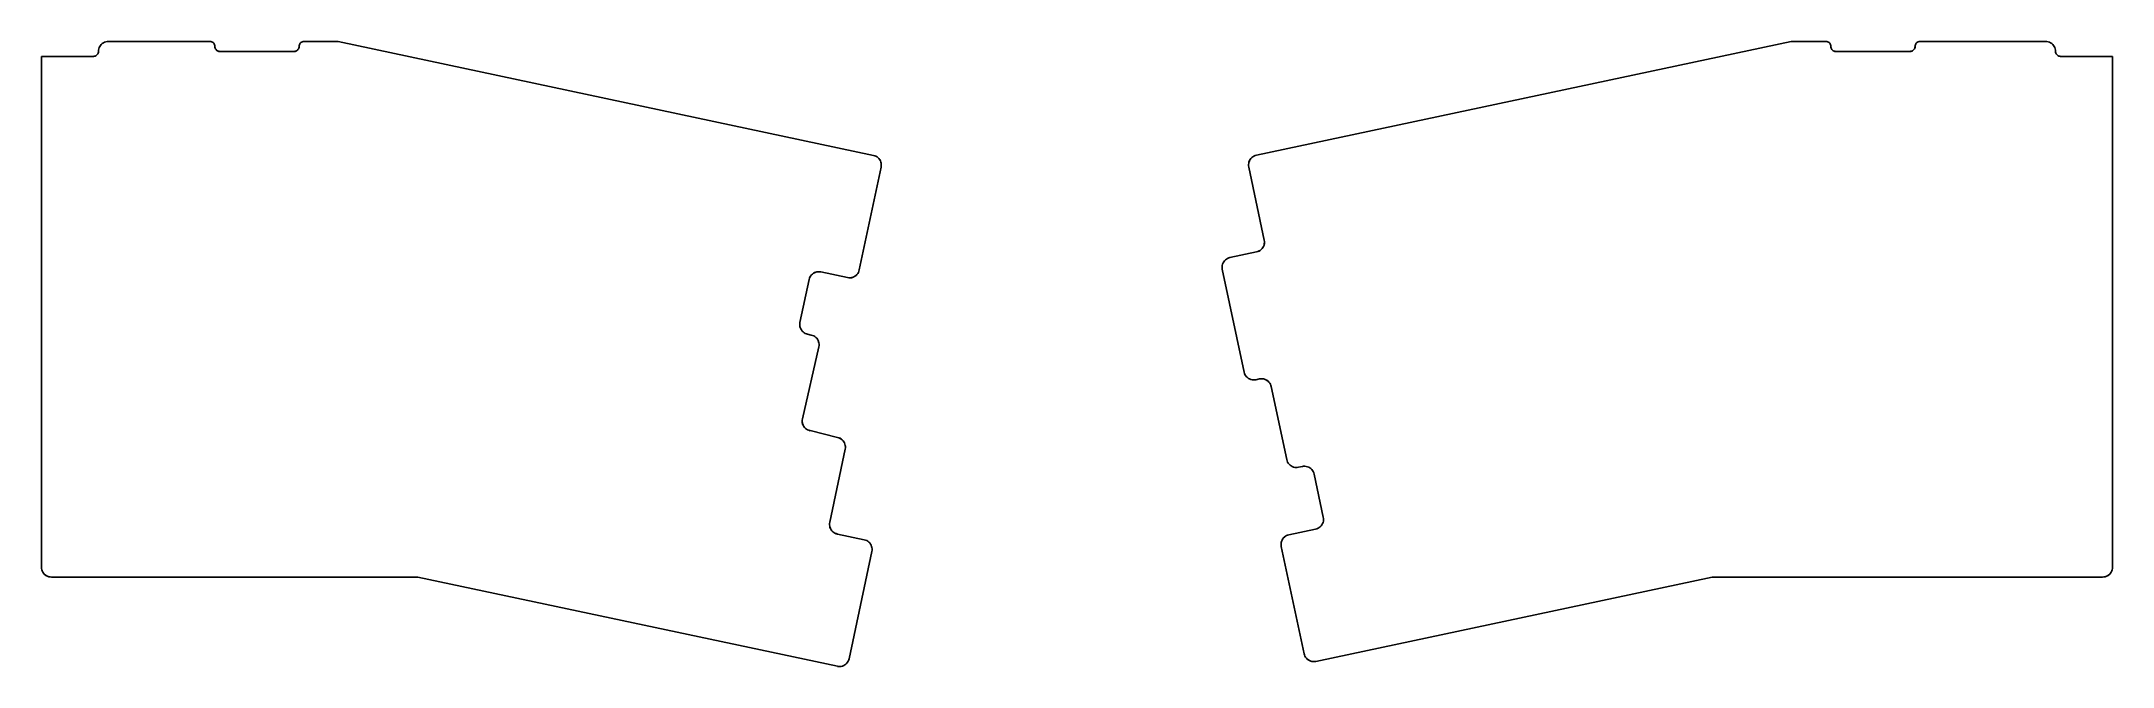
# Model space of a CAD drawing. Extents: x 11 to 430, y -338 to -211.
import ezdxf

# ---------------------------------------------------------------- set-up
doc = ezdxf.new("R2010")
doc.units = 0
doc.layers.add('BLACK', color=7, linetype='CONTINUOUS')

msp = doc.modelspace()

# ---------------------------------------------------------------- linework, layer by layer
at = {"layer": 'BLACK', "linetype": 'CONTINUOUS'}
for p, q in [((23.0129, -213.238), (23.0641, -212.981)), ((23.0681, -212.982), (23.0171, -213.239)), ((23.0641, -212.981), (23.1483, -212.733)), ((23.1522, -212.735), (23.0681, -212.982)), ((23.1483, -212.733), (23.2643, -212.498)), ((23.2679, -212.5), (23.1522, -212.735)), ((23.2643, -212.498), (23.4099, -212.28)), ((23.4133, -212.282), (23.2679, -212.5)), ((23.4099, -212.28), (23.5828, -212.083)), ((23.5858, -212.086), (23.4133, -212.282)), ((23.5828, -212.083), (23.7799, -211.91)), ((23.7824, -211.913), (23.5858, -212.086)), ((23.7799, -211.91), (23.9979, -211.764)), ((24, -211.768), (23.7824, -211.913)), ((23.9979, -211.764), (24.233, -211.648)), ((24.2346, -211.652), (24, -211.768)), ((24.233, -211.648), (24.4813, -211.564)), ((24.4823, -211.568), (24.2346, -211.652)), ((24.4813, -211.564), (24.7384, -211.513)), ((24.7389, -211.517), (24.4823, -211.568)), ((24.7384, -211.513), (25, -211.496)), ((25, -211.5), (24.7389, -211.517)), ((25, -211.5), (24.9999, -211.5)), ((24.9999, -211.5), (25, -211.5)), ((25, -211.496), (25, -211.5)), ((25, -211.5), (25, -211.5)), ((25, -211.5), (45.5, -211.5)), ((45.5, -211.5), (25, -211.5)), ((25, -211.5), (25, -211.5)), ((45.5, -211.5), (45.5, -211.496)), ((45.5, -211.496), (45.6743, -211.511)), ((45.6737, -211.515), (45.5, -211.5)), ((45.5, -211.5), (45.5, -211.5)), ((45.5, -211.5), (45.5, -211.5)), ((45.5, -211.5), (45.5, -211.5)), ((45.5, -211.5), (45.5, -211.5)), ((45.842, -211.56), (45.6737, -211.515)), ((45.6743, -211.511), (45.8433, -211.557)), ((46, -211.634), (45.842, -211.56)), ((45.8433, -211.557), (46.0019, -211.631)), ((46.1428, -211.734), (46, -211.634)), ((46.0019, -211.631), (46.1452, -211.731)), ((46.2661, -211.857), (46.1428, -211.734)), ((46.1452, -211.731), (46.2689, -211.855)), ((46.3661, -212), (46.2661, -211.857)), ((46.2689, -211.855), (46.3693, -211.998)), ((46.4397, -212.158), (46.3661, -212)), ((46.3693, -211.998), (46.4432, -212.157)), ((46.4849, -212.326), (46.4397, -212.158)), ((46.4432, -212.157), (46.4885, -212.326)), ((46.5, -212.5), (46.4849, -212.326)), ((46.4885, -212.326), (46.5038, -212.5)), ((46.5115, -212.674), (46.4962, -212.5)), ((46.4962, -212.5), (46.4999, -212.5)), ((46.4999, -212.5), (46.5151, -212.674)), ((46.5, -212.5), (46.4999, -212.5)), ((46.4999, -212.5), (46.5, -212.5)), ((46.5, -212.5), (46.5, -212.5)), ((46.5, -212.5), (46.5, -212.5)), ((46.5, -212.5), (46.5, -212.5)), ((46.5, -212.5), (46.5, -212.5)), ((46.5, -212.5), (46.5, -212.5)), ((46.5, -212.5), (46.5, -212.5)), ((46.5038, -212.5), (46.5, -212.5)), ((46.5568, -212.843), (46.5115, -212.674)), ((46.5151, -212.674), (46.5603, -212.842)), ((46.6307, -213.002), (46.5568, -212.843)), ((46.5603, -212.842), (46.6339, -213)), ((46.7311, -213.145), (46.6307, -213.002)), ((46.6339, -213), (46.7339, -213.143)), ((46.8548, -213.269), (46.7311, -213.145)), ((46.7339, -213.143), (46.8572, -213.266)), ((63.1428, -213.266), (63.2661, -213.143)), ((63.2689, -213.145), (63.1452, -213.269)), ((63.2661, -213.143), (63.3661, -213)), ((63.3693, -213.002), (63.2689, -213.145)), ((63.3661, -213), (63.4397, -212.842)), ((63.4432, -212.843), (63.3693, -213.002)), ((63.4397, -212.842), (63.4849, -212.674)), ((63.4885, -212.674), (63.4432, -212.843)), ((63.4849, -212.674), (63.5, -212.5)), ((63.5038, -212.5), (63.4885, -212.674)), ((63.4962, -212.5), (63.5115, -212.326)), ((63.4999, -212.5), (63.4962, -212.5)), ((63.5151, -212.326), (63.4999, -212.5)), ((63.5, -212.5), (63.4999, -212.5)), ((63.4999, -212.5), (63.5, -212.5)), ((63.5, -212.5), (63.5038, -212.5)), ((63.5, -212.5), (63.5, -212.5)), ((63.5, -212.5), (63.5, -212.5)), ((63.5, -212.5), (63.5, -212.5)), ((63.5, -212.5), (63.5, -212.5)), ((63.5, -212.5), (63.5, -212.5)), ((63.5, -212.5), (63.5, -212.5)), ((63.5115, -212.326), (63.5568, -212.157)), ((63.5603, -212.158), (63.5151, -212.326)), ((63.5568, -212.157), (63.6307, -211.998)), ((63.6339, -212), (63.5603, -212.158)), ((63.6307, -211.998), (63.7311, -211.855)), ((63.7339, -211.857), (63.6339, -212)), ((63.7311, -211.855), (63.8548, -211.731)), ((63.8572, -211.734), (63.7339, -211.857)), ((63.8548, -211.731), (63.9981, -211.631)), ((64, -211.634), (63.8572, -211.734)), ((63.9981, -211.631), (64.1567, -211.557)), ((64.158, -211.56), (64, -211.634)), ((64.1567, -211.557), (64.3257, -211.511)), ((64.3263, -211.515), (64.158, -211.56)), ((64.3257, -211.511), (64.5, -211.496)), ((64.5, -211.5), (64.3263, -211.515)), ((64.5, -211.5), (64.4999, -211.5)), ((64.4999, -211.5), (64.5, -211.5)), ((64.5, -211.496), (64.5, -211.5)), ((64.5, -211.5), (64.5, -211.5)), ((64.5, -211.5), (64.5, -211.5)), ((64.5, -211.5), (71.36, -211.5)), ((71.36, -211.5), (64.5, -211.5)), ((71.36, -211.5), (71.36, -211.5)), ((71.36, -211.5), (71.36, -211.5)), ((71.36, -211.5), (179.422, -234.468)), ((179.422, -234.468), (71.36, -211.5)), ((256.703, -234.441), (364.64, -211.5)), ((364.64, -211.5), (256.703, -234.441)), ((364.64, -211.5), (364.64, -211.5)), ((364.64, -211.5), (364.64, -211.5)), ((364.64, -211.5), (371.64, -211.5)), ((371.64, -211.5), (364.64, -211.5)), ((371.64, -211.5), (371.64, -211.496)), ((371.64, -211.496), (371.814, -211.511)), ((371.64, -211.5), (371.64, -211.5)), ((371.64, -211.5), (371.64, -211.5)), ((371.64, -211.5), (371.64, -211.5)), ((371.64, -211.5), (371.64, -211.5)), ((371.814, -211.515), (371.64, -211.5)), ((371.814, -211.511), (371.983, -211.557)), ((371.982, -211.56), (371.814, -211.515)), ((372.14, -211.634), (371.982, -211.56)), ((371.983, -211.557), (372.142, -211.631)), ((372.283, -211.734), (372.14, -211.634)), ((372.142, -211.631), (372.285, -211.731)), ((372.406, -211.857), (372.283, -211.734)), ((372.285, -211.731), (372.409, -211.855)), ((372.506, -212), (372.406, -211.857)), ((372.409, -211.855), (372.509, -211.998)), ((372.58, -212.158), (372.506, -212)), ((372.509, -211.998), (372.583, -212.157)), ((372.625, -212.326), (372.58, -212.158)), ((372.583, -212.157), (372.629, -212.326)), ((372.64, -212.5), (372.625, -212.326)), ((372.629, -212.326), (372.644, -212.5)), ((372.651, -212.674), (372.636, -212.5)), ((372.636, -212.5), (372.64, -212.5)), ((372.64, -212.5), (372.655, -212.674)), ((372.64, -212.5), (372.64, -212.5)), ((372.64, -212.5), (372.64, -212.5)), ((372.64, -212.5), (372.64, -212.5)), ((372.64, -212.5), (372.64, -212.5)), ((372.64, -212.5), (372.64, -212.5)), ((372.64, -212.5), (372.64, -212.5)), ((372.64, -212.5), (372.64, -212.5)), ((372.64, -212.5), (372.64, -212.5)), ((372.644, -212.5), (372.64, -212.5)), ((372.697, -212.843), (372.651, -212.674)), ((372.655, -212.674), (372.7, -212.842)), ((372.771, -213.002), (372.697, -212.843)), ((372.7, -212.842), (372.774, -213)), ((372.871, -213.145), (372.771, -213.002)), ((372.774, -213), (372.874, -213.143)), ((372.995, -213.269), (372.871, -213.145)), ((372.874, -213.143), (372.997, -213.266)), ((389.283, -213.266), (389.406, -213.143)), ((389.409, -213.145), (389.285, -213.269)), ((389.406, -213.143), (389.506, -213)), ((389.509, -213.002), (389.409, -213.145)), ((389.506, -213), (389.58, -212.842)), ((389.583, -212.843), (389.509, -213.002)), ((389.58, -212.842), (389.625, -212.674)), ((389.629, -212.674), (389.583, -212.843)), ((389.625, -212.674), (389.64, -212.5)), ((389.644, -212.5), (389.629, -212.674)), ((389.636, -212.5), (389.651, -212.326)), ((389.64, -212.5), (389.636, -212.5)), ((389.655, -212.326), (389.64, -212.5)), ((389.64, -212.5), (389.644, -212.5)), ((389.64, -212.5), (389.64, -212.5)), ((389.64, -212.5), (389.64, -212.5)), ((389.64, -212.5), (389.64, -212.5)), ((389.64, -212.5), (389.64, -212.5)), ((389.64, -212.5), (389.64, -212.5)), ((389.64, -212.5), (389.64, -212.5)), ((389.64, -212.5), (389.64, -212.5)), ((389.64, -212.5), (389.64, -212.5)), ((389.651, -212.326), (389.697, -212.157)), ((389.7, -212.158), (389.655, -212.326)), ((389.697, -212.157), (389.771, -211.998)), ((389.774, -212), (389.7, -212.158)), ((389.771, -211.998), (389.871, -211.855)), ((389.874, -211.857), (389.774, -212)), ((389.871, -211.855), (389.995, -211.731)), ((389.997, -211.734), (389.874, -211.857)), ((389.995, -211.731), (390.138, -211.631)), ((390.14, -211.634), (389.997, -211.734)), ((390.138, -211.631), (390.297, -211.557)), ((390.298, -211.56), (390.14, -211.634)), ((390.297, -211.557), (390.466, -211.511)), ((390.466, -211.515), (390.298, -211.56)), ((390.466, -211.511), (390.64, -211.496)), ((390.64, -211.5), (390.466, -211.515)), ((390.64, -211.496), (390.64, -211.5)), ((416, -211.5), (390.64, -211.5)), ((390.64, -211.5), (390.64, -211.5)), ((390.64, -211.5), (390.64, -211.5)), ((390.64, -211.5), (390.64, -211.5)), ((390.64, -211.5), (390.64, -211.5)), ((390.64, -211.5), (416, -211.5)), ((416, -211.5), (416, -211.496)), ((416, -211.496), (416.262, -211.513)), ((416.261, -211.517), (416, -211.5)), ((416, -211.5), (416, -211.5)), ((416, -211.5), (416, -211.5)), ((416, -211.5), (416, -211.5)), ((416, -211.5), (416, -211.5)), ((416.518, -211.568), (416.261, -211.517)), ((416.262, -211.513), (416.519, -211.564)), ((416.765, -211.652), (416.518, -211.568)), ((416.519, -211.564), (416.767, -211.648)), ((417, -211.768), (416.765, -211.652)), ((416.767, -211.648), (417.002, -211.764)), ((417.218, -211.913), (417, -211.768)), ((417.002, -211.764), (417.22, -211.91)), ((417.414, -212.086), (417.218, -211.913)), ((417.22, -211.91), (417.417, -212.083)), ((417.587, -212.282), (417.414, -212.086)), ((417.417, -212.083), (417.59, -212.28)), ((417.732, -212.5), (417.587, -212.282)), ((417.59, -212.28), (417.736, -212.498)), ((417.848, -212.735), (417.732, -212.5)), ((417.736, -212.498), (417.852, -212.733)), ((417.932, -212.982), (417.848, -212.735)), ((417.852, -212.733), (417.936, -212.981)), ((417.983, -213.239), (417.932, -212.982)), ((417.936, -212.981), (417.987, -213.238)), ((11.5, -317.5), (11.5, -214.5)), ((11.5, -214.5), (11.5, -214.5)), ((11.5, -214.5), (11.5, -214.5)), ((11.5, -214.5), (22, -214.5)), ((22, -214.5), (11.5, -214.5)), ((11.5, -214.5), (11.5, -317.5)), ((22, -214.5), (22.1737, -214.485)), ((22.1743, -214.489), (22, -214.504)), ((22, -214.5), (22, -214.5)), ((22, -214.5), (22, -214.5)), ((22, -214.5), (22, -214.5)), ((22, -214.5), (22, -214.5)), ((22, -214.504), (22, -214.5)), ((22.1737, -214.485), (22.342, -214.44)), ((22.3433, -214.443), (22.1743, -214.489)), ((22.342, -214.44), (22.5, -214.366)), ((22.5019, -214.369), (22.3433, -214.443)), ((22.5, -214.366), (22.6428, -214.266)), ((22.6452, -214.269), (22.5019, -214.369)), ((22.6428, -214.266), (22.7661, -214.143)), ((22.7689, -214.145), (22.6452, -214.269)), ((22.7661, -214.143), (22.8661, -214)), ((22.8693, -214.002), (22.7689, -214.145)), ((22.8661, -214), (22.9397, -213.842)), ((22.9432, -213.843), (22.8693, -214.002)), ((22.9397, -213.842), (22.9849, -213.674)), ((22.9885, -213.674), (22.9432, -213.843)), ((22.9849, -213.674), (23, -213.5)), ((23.0038, -213.5), (22.9885, -213.674)), ((22.9958, -213.5), (23.0129, -213.238)), ((22.9999, -213.5), (22.9958, -213.5)), ((23.0171, -213.239), (22.9999, -213.5)), ((23, -213.5), (22.9999, -213.5)), ((22.9999, -213.5), (23, -213.5)), ((23, -213.5), (23.0038, -213.5)), ((23, -213.5), (23, -213.5)), ((23, -213.5), (23, -213.5)), ((23, -213.5), (23, -213.5)), ((23, -213.5), (23, -213.5)), ((23, -213.5), (23, -213.5)), ((23, -213.5), (23, -213.5)), ((46.9981, -213.369), (46.8548, -213.269)), ((46.8572, -213.266), (47, -213.366)), ((47.1567, -213.443), (46.9981, -213.369)), ((47, -213.366), (47.158, -213.44)), ((47.3257, -213.489), (47.1567, -213.443)), ((47.158, -213.44), (47.3263, -213.485)), ((47.5, -213.504), (47.3257, -213.489)), ((47.3263, -213.485), (47.5, -213.5)), ((47.5, -213.5), (47.4999, -213.5)), ((47.4999, -213.5), (47.5, -213.5)), ((47.5, -213.5), (47.5, -213.504)), ((47.5, -213.5), (47.5, -213.5)), ((47.5, -213.5), (62.5, -213.5)), ((62.5, -213.5), (47.5, -213.5)), ((47.5, -213.5), (47.5, -213.5)), ((62.5, -213.5), (62.6737, -213.485)), ((62.6743, -213.489), (62.5, -213.504)), ((62.5, -213.504), (62.5, -213.5)), ((62.5, -213.5), (62.5, -213.5)), ((62.5, -213.5), (62.5, -213.5)), ((62.5, -213.5), (62.5, -213.5)), ((62.5, -213.5), (62.5, -213.5)), ((62.6737, -213.485), (62.842, -213.44)), ((62.8433, -213.443), (62.6743, -213.489)), ((62.842, -213.44), (63, -213.366)), ((63.0019, -213.369), (62.8433, -213.443)), ((63, -213.366), (63.1428, -213.266)), ((63.1452, -213.269), (63.0019, -213.369)), ((373.138, -213.369), (372.995, -213.269)), ((372.997, -213.266), (373.14, -213.366)), ((373.297, -213.443), (373.138, -213.369)), ((373.14, -213.366), (373.298, -213.44)), ((373.466, -213.489), (373.297, -213.443)), ((373.298, -213.44), (373.466, -213.485)), ((373.466, -213.485), (373.64, -213.5)), ((373.64, -213.504), (373.466, -213.489)), ((373.64, -213.5), (373.64, -213.504)), ((373.64, -213.5), (373.64, -213.5)), ((373.64, -213.5), (373.64, -213.5)), ((373.64, -213.5), (373.64, -213.5)), ((373.64, -213.5), (388.64, -213.5)), ((388.64, -213.5), (373.64, -213.5)), ((373.64, -213.5), (373.64, -213.5)), ((388.64, -213.5), (388.814, -213.485)), ((388.814, -213.489), (388.64, -213.504)), ((388.64, -213.5), (388.64, -213.5)), ((388.64, -213.5), (388.64, -213.5)), ((388.64, -213.5), (388.64, -213.5)), ((388.64, -213.5), (388.64, -213.5)), ((388.64, -213.504), (388.64, -213.5)), ((388.814, -213.485), (388.982, -213.44)), ((388.983, -213.443), (388.814, -213.489)), ((388.982, -213.44), (389.14, -213.366)), ((389.142, -213.369), (388.983, -213.443)), ((389.14, -213.366), (389.283, -213.266)), ((389.285, -213.269), (389.142, -213.369)), ((418, -213.5), (417.983, -213.239)), ((417.987, -213.238), (418.004, -213.5)), ((418.011, -213.674), (417.996, -213.5)), ((417.996, -213.5), (418, -213.5)), ((418, -213.5), (418.015, -213.674)), ((418, -213.5), (418, -213.5)), ((418, -213.5), (418, -213.5)), ((418, -213.5), (418, -213.5)), ((418, -213.5), (418, -213.5)), ((418, -213.5), (418, -213.5)), ((418, -213.5), (418, -213.5)), ((418, -213.5), (418, -213.5)), ((418, -213.5), (418, -213.5)), ((418.004, -213.5), (418, -213.5)), ((418.057, -213.843), (418.011, -213.674)), ((418.015, -213.674), (418.06, -213.842)), ((418.131, -214.002), (418.057, -213.843)), ((418.06, -213.842), (418.134, -214)), ((418.231, -214.145), (418.131, -214.002)), ((418.134, -214), (418.234, -214.143)), ((418.355, -214.269), (418.231, -214.145)), ((418.234, -214.143), (418.357, -214.266)), ((418.498, -214.369), (418.355, -214.269)), ((418.357, -214.266), (418.5, -214.366)), ((418.657, -214.443), (418.498, -214.369)), ((418.5, -214.366), (418.658, -214.44)), ((418.826, -214.489), (418.657, -214.443)), ((418.658, -214.44), (418.826, -214.485)), ((418.826, -214.485), (419, -214.5)), ((419, -214.504), (418.826, -214.489)), ((429.5, -214.5), (419, -214.5)), ((419, -214.5), (419, -214.5)), ((419, -214.5), (419, -214.5)), ((419, -214.5), (419, -214.5)), ((419, -214.5), (419, -214.5)), ((419, -214.5), (429.5, -214.5)), ((419, -214.5), (419, -214.504)), ((429.5, -214.5), (429.5, -214.5)), ((429.5, -214.5), (429.5, -317.5)), ((429.5, -317.5), (429.5, -214.5)), ((429.5, -214.5), (429.5, -214.5)), ((176.554, -257.576), (180.962, -236.84)), ((180.962, -236.84), (176.555, -257.576)), ((179.422, -234.468), (179.423, -234.463)), ((179.674, -234.539), (179.422, -234.468)), ((179.422, -234.468), (179.422, -234.468)), ((179.422, -234.468), (179.422, -234.468)), ((179.422, -234.468), (179.422, -234.468)), ((179.422, -234.468), (179.422, -234.468)), ((179.423, -234.463), (179.675, -234.535)), ((179.914, -234.642), (179.674, -234.539)), ((179.675, -234.535), (179.916, -234.638)), ((180.139, -234.776), (179.914, -234.642)), ((179.916, -234.638), (180.141, -234.772)), ((180.344, -234.938), (180.139, -234.776)), ((180.141, -234.772), (180.347, -234.934)), ((180.527, -235.125), (180.344, -234.938)), ((180.347, -234.934), (180.53, -235.122)), ((180.683, -235.335), (180.527, -235.125)), ((180.53, -235.122), (180.687, -235.332)), ((180.811, -235.563), (180.683, -235.335)), ((180.687, -235.332), (180.815, -235.561)), ((180.908, -235.806), (180.811, -235.563)), ((180.815, -235.561), (180.912, -235.805)), ((180.972, -236.059), (180.908, -235.806)), ((180.912, -235.805), (180.977, -236.059)), ((180.962, -236.84), (181, -236.581)), ((180.962, -236.84), (180.962, -236.84)), ((180.962, -236.84), (180.962, -236.84)), ((180.962, -236.84), (180.962, -236.84)), ((180.962, -236.84), (180.962, -236.84)), ((180.966, -236.841), (180.962, -236.84)), ((180.962, -236.84), (180.962, -236.84)), ((181.004, -236.581), (180.966, -236.841)), ((181.003, -236.319), (180.972, -236.059)), ((180.977, -236.059), (181.007, -236.319)), ((181, -236.581), (181.003, -236.319)), ((181.007, -236.319), (181.004, -236.581)), ((255.117, -236.293), (255.148, -236.032)), ((255.121, -236.555), (255.117, -236.293)), ((255.152, -236.033), (255.121, -236.293)), ((255.121, -236.293), (255.125, -236.555)), ((255.158, -236.814), (255.121, -236.555)), ((255.125, -236.555), (255.162, -236.813)), ((255.148, -236.032), (255.213, -235.778)), ((255.217, -235.78), (255.152, -236.033)), ((255.162, -236.813), (255.158, -236.814)), ((258.296, -251.554), (255.162, -236.813)), ((255.162, -236.813), (255.162, -236.813)), ((255.162, -236.813), (255.162, -236.813)), ((255.162, -236.813), (255.162, -236.813)), ((255.162, -236.813), (255.163, -236.813)), ((255.163, -236.813), (258.296, -251.554)), ((255.213, -235.778), (255.31, -235.535)), ((255.314, -235.537), (255.217, -235.78)), ((255.31, -235.535), (255.438, -235.306)), ((255.441, -235.308), (255.314, -235.537)), ((255.438, -235.306), (255.595, -235.096)), ((255.598, -235.099), (255.441, -235.308)), ((255.595, -235.096), (255.778, -234.908)), ((255.78, -234.911), (255.598, -235.099)), ((255.778, -234.908), (255.984, -234.746)), ((255.986, -234.749), (255.78, -234.911)), ((255.984, -234.746), (256.209, -234.612)), ((256.211, -234.616), (255.986, -234.749)), ((256.209, -234.612), (256.45, -234.508)), ((256.451, -234.512), (256.211, -234.616)), ((256.45, -234.508), (256.702, -234.437)), ((256.703, -234.441), (256.451, -234.512)), ((256.702, -234.437), (256.703, -234.441)), ((256.703, -234.441), (256.703, -234.441)), ((256.703, -234.441), (256.703, -234.441)), ((256.703, -234.441), (256.703, -234.441)), ((256.703, -234.441), (256.703, -234.441)), ((256.755, -253.926), (251.366, -255.072)), ((251.366, -255.072), (256.755, -253.926)), ((256.755, -253.926), (257.007, -253.855)), ((256.755, -253.926), (256.755, -253.926)), ((256.755, -253.926), (256.755, -253.926)), ((256.755, -253.926), (256.755, -253.926)), ((256.755, -253.926), (256.755, -253.926)), ((256.755, -253.926), (256.755, -253.926)), ((256.756, -253.93), (256.755, -253.926)), ((257.008, -253.859), (256.756, -253.93)), ((257.007, -253.855), (257.247, -253.752)), ((257.249, -253.756), (257.008, -253.859)), ((257.247, -253.752), (257.472, -253.618)), ((257.475, -253.622), (257.249, -253.756)), ((257.472, -253.618), (257.678, -253.456)), ((257.681, -253.459), (257.475, -253.622)), ((257.678, -253.456), (257.86, -253.269)), ((257.863, -253.272), (257.681, -253.459)), ((257.86, -253.269), (258.017, -253.059)), ((258.02, -253.062), (257.863, -253.272)), ((258.017, -253.059), (258.145, -252.831)), ((258.148, -252.833), (258.02, -253.062)), ((258.145, -252.831), (258.242, -252.588)), ((258.246, -252.589), (258.148, -252.833)), ((258.242, -252.588), (258.306, -252.334)), ((258.31, -252.335), (258.246, -252.589)), ((258.296, -251.554), (258.3, -251.553)), ((258.333, -251.813), (258.296, -251.554)), ((258.296, -251.554), (258.296, -251.554)), ((258.296, -251.554), (258.296, -251.554)), ((258.296, -251.554), (258.296, -251.554)), ((258.296, -251.554), (258.296, -251.554)), ((258.3, -251.553), (258.337, -251.813)), ((258.306, -252.334), (258.337, -252.075)), ((258.341, -252.075), (258.31, -252.335)), ((258.337, -252.075), (258.333, -251.813)), ((258.337, -251.813), (258.341, -252.075)), ((166.497, -259.261), (166.601, -259.02)), ((166.605, -259.022), (166.501, -259.262)), ((166.601, -259.02), (166.735, -258.794)), ((166.738, -258.797), (166.605, -259.022)), ((166.735, -258.794), (166.897, -258.589)), ((166.9, -258.591), (166.738, -258.797)), ((166.897, -258.589), (167.085, -258.406)), ((167.088, -258.409), (166.9, -258.591)), ((167.085, -258.406), (167.295, -258.249)), ((167.297, -258.252), (167.088, -258.409)), ((167.295, -258.249), (167.524, -258.121)), ((167.526, -258.125), (167.297, -258.252)), ((167.524, -258.121), (167.767, -258.024)), ((167.769, -258.028), (167.526, -258.125)), ((167.767, -258.024), (168.021, -257.959)), ((168.022, -257.963), (167.769, -258.028)), ((168.021, -257.959), (168.282, -257.928)), ((168.282, -257.932), (168.022, -257.963)), ((168.282, -257.928), (168.544, -257.932)), ((168.544, -257.936), (168.282, -257.932)), ((168.544, -257.932), (168.803, -257.969)), ((168.803, -257.973), (168.544, -257.936)), ((168.803, -257.969), (168.803, -257.973)), ((168.803, -257.973), (174.182, -259.117)), ((174.182, -259.117), (168.803, -257.973)), ((168.803, -257.973), (168.803, -257.973)), ((168.803, -257.973), (168.803, -257.973)), ((168.803, -257.973), (168.803, -257.973)), ((174.181, -259.121), (174.182, -259.117)), ((174.441, -259.159), (174.181, -259.121)), ((174.182, -259.117), (174.182, -259.117)), ((174.182, -259.117), (174.182, -259.117)), ((174.182, -259.117), (174.182, -259.117)), ((174.182, -259.117), (174.182, -259.117)), ((174.182, -259.117), (174.441, -259.154)), ((174.441, -259.154), (174.703, -259.158)), ((174.703, -259.162), (174.441, -259.159)), ((174.703, -259.158), (174.963, -259.127)), ((174.963, -259.131), (174.703, -259.162)), ((174.963, -259.127), (175.216, -259.063)), ((175.218, -259.067), (174.963, -259.131)), ((175.216, -259.063), (175.459, -258.966)), ((175.461, -258.97), (175.218, -259.067)), ((175.459, -258.966), (175.687, -258.838)), ((175.69, -258.841), (175.461, -258.97)), ((175.687, -258.838), (175.897, -258.681)), ((175.9, -258.685), (175.69, -258.841)), ((175.897, -258.681), (176.085, -258.499)), ((176.088, -258.502), (175.9, -258.685)), ((176.085, -258.499), (176.246, -258.293)), ((176.25, -258.296), (176.088, -258.502)), ((176.246, -258.293), (176.38, -258.069)), ((176.384, -258.07), (176.25, -258.296)), ((176.38, -258.069), (176.484, -257.828)), ((176.487, -257.83), (176.384, -258.07)), ((176.484, -257.828), (176.555, -257.576)), ((176.559, -257.577), (176.487, -257.83)), ((176.555, -257.576), (176.554, -257.576)), ((176.554, -257.576), (176.554, -257.576)), ((176.554, -257.576), (176.554, -257.576)), ((176.555, -257.576), (176.555, -257.576)), ((176.555, -257.576), (176.559, -257.577)), ((249.78, -256.923), (249.811, -256.663)), ((249.783, -257.185), (249.78, -256.923)), ((249.821, -257.445), (249.783, -257.185)), ((249.815, -256.664), (249.784, -256.923)), ((249.784, -256.923), (249.788, -257.185)), ((249.788, -257.185), (249.825, -257.444)), ((249.811, -256.663), (249.875, -256.409)), ((249.879, -256.41), (249.815, -256.664)), ((249.825, -257.444), (249.821, -257.445)), ((249.825, -257.444), (249.825, -257.444)), ((249.825, -257.444), (254.231, -278.171)), ((254.231, -278.171), (249.825, -257.444)), ((249.825, -257.444), (249.825, -257.444)), ((249.825, -257.444), (249.825, -257.444)), ((249.825, -257.444), (249.825, -257.444)), ((249.875, -256.409), (249.972, -256.165)), ((249.976, -256.167), (249.879, -256.41)), ((249.972, -256.165), (250.101, -255.937)), ((250.104, -255.939), (249.976, -256.167)), ((250.101, -255.937), (250.257, -255.727)), ((250.261, -255.729), (250.104, -255.939)), ((250.257, -255.727), (250.44, -255.539)), ((250.443, -255.542), (250.261, -255.729)), ((250.44, -255.539), (250.646, -255.376)), ((250.649, -255.38), (250.443, -255.542)), ((250.646, -255.376), (250.872, -255.242)), ((250.873, -255.246), (250.649, -255.38)), ((250.872, -255.242), (251.112, -255.139)), ((251.114, -255.143), (250.873, -255.246)), ((251.112, -255.139), (251.365, -255.068)), ((251.366, -255.072), (251.114, -255.143)), ((251.365, -255.068), (251.366, -255.072)), ((251.366, -255.072), (251.366, -255.072)), ((251.366, -255.072), (251.366, -255.072)), ((251.366, -255.072), (251.366, -255.072)), ((166.43, -259.514), (164.59, -268.17)), ((164.59, -268.17), (166.43, -259.514)), ((166.426, -259.513), (166.497, -259.261)), ((166.43, -259.514), (166.426, -259.513)), ((166.501, -259.262), (166.43, -259.514)), ((166.43, -259.514), (166.43, -259.514)), ((166.43, -259.514), (166.43, -259.514)), ((166.43, -259.514), (166.43, -259.514)), ((166.43, -259.514), (166.43, -259.514)), ((164.545, -268.691), (164.549, -268.429)), ((164.576, -268.952), (164.545, -268.691)), ((164.549, -268.429), (164.586, -268.17)), ((164.553, -268.429), (164.549, -268.691)), ((164.549, -268.691), (164.58, -268.951)), ((164.59, -268.17), (164.553, -268.429)), ((164.641, -269.206), (164.576, -268.952)), ((164.58, -268.951), (164.645, -269.204)), ((164.586, -268.17), (164.59, -268.17)), ((164.59, -268.17), (164.59, -268.17)), ((164.59, -268.17), (164.59, -268.17)), ((164.59, -268.17), (164.59, -268.17)), ((164.738, -269.449), (164.641, -269.206)), ((164.645, -269.204), (164.742, -269.447)), ((164.866, -269.678), (164.738, -269.449)), ((164.742, -269.447), (164.869, -269.676)), ((165.023, -269.888), (164.866, -269.678)), ((164.869, -269.676), (165.026, -269.885)), ((165.206, -270.076), (165.023, -269.888)), ((165.026, -269.885), (165.208, -270.073)), ((165.412, -270.238), (165.206, -270.076)), ((165.208, -270.073), (165.414, -270.235)), ((165.637, -270.372), (165.412, -270.238)), ((165.414, -270.235), (165.639, -270.368)), ((165.878, -270.476), (165.637, -270.372)), ((165.639, -270.368), (165.879, -270.472)), ((166.13, -270.547), (165.878, -270.476)), ((165.879, -270.472), (166.131, -270.543)), ((166.131, -270.543), (166.13, -270.547)), ((166.131, -270.543), (166.131, -270.543)), ((166.131, -270.543), (166.131, -270.543)), ((166.131, -270.543), (166.131, -270.543)), ((166.131, -270.543), (166.131, -270.543)), ((166.131, -270.543), (166.865, -270.698)), ((166.864, -270.699), (166.131, -270.543)), ((166.865, -270.699), (166.864, -270.699)), ((166.864, -270.699), (166.864, -270.699)), ((166.865, -270.698), (166.865, -270.694)), ((166.865, -270.694), (167.118, -270.766)), ((167.116, -270.769), (166.865, -270.698)), ((166.865, -270.698), (166.865, -270.698)), ((166.865, -270.698), (166.865, -270.698)), ((166.865, -270.698), (166.865, -270.699)), ((166.865, -270.699), (166.865, -270.699)), ((167.357, -270.873), (167.116, -270.769)), ((167.118, -270.766), (167.359, -270.869)), ((167.582, -271.006), (167.357, -270.873)), ((167.359, -270.869), (167.584, -271.003)), ((167.787, -271.168), (167.582, -271.006)), ((167.584, -271.003), (167.79, -271.165)), ((167.97, -271.356), (167.787, -271.168)), ((167.79, -271.165), (167.973, -271.353)), ((168.126, -271.565), (167.97, -271.356)), ((167.973, -271.353), (168.13, -271.563)), ((168.254, -271.794), (168.126, -271.565)), ((168.13, -271.563), (168.258, -271.792)), ((165.079, -287.611), (168.405, -273.071)), ((168.405, -273.071), (165.079, -287.611)), ((168.351, -272.037), (168.254, -271.794)), ((168.258, -271.792), (168.355, -272.035)), ((168.415, -272.29), (168.351, -272.037)), ((168.355, -272.035), (168.419, -272.29)), ((168.405, -273.071), (168.443, -272.812)), ((168.405, -273.071), (168.405, -273.071)), ((168.405, -273.071), (168.405, -273.071)), ((168.405, -273.071), (168.405, -273.071)), ((168.405, -273.071), (168.405, -273.071)), ((168.405, -273.071), (168.405, -273.071)), ((168.405, -273.071), (168.405, -273.071)), ((168.405, -273.071), (168.405, -273.071)), ((168.405, -273.071), (168.405, -273.071)), ((168.409, -273.072), (168.405, -273.071)), ((168.447, -272.812), (168.409, -273.072)), ((168.446, -272.55), (168.415, -272.29)), ((168.419, -272.29), (168.45, -272.55)), ((168.443, -272.812), (168.446, -272.55)), ((168.45, -272.55), (168.447, -272.812)), ((254.227, -278.172), (254.231, -278.171)), ((254.298, -278.424), (254.227, -278.172)), ((254.231, -278.171), (254.302, -278.423)), ((254.231, -278.171), (254.231, -278.171)), ((254.231, -278.171), (254.231, -278.171)), ((254.231, -278.171), (254.231, -278.171)), ((254.231, -278.171), (254.231, -278.171)), ((254.401, -278.665), (254.298, -278.424)), ((254.302, -278.423), (254.405, -278.663)), ((254.535, -278.89), (254.401, -278.665)), ((254.405, -278.663), (254.539, -278.888)), ((254.698, -279.096), (254.535, -278.89)), ((254.539, -278.888), (254.701, -279.093)), ((254.885, -279.279), (254.698, -279.096)), ((254.701, -279.093), (254.888, -279.276)), ((255.096, -279.436), (254.885, -279.279)), ((254.888, -279.276), (255.098, -279.433)), ((255.324, -279.564), (255.096, -279.436)), ((255.098, -279.433), (255.326, -279.56)), ((255.568, -279.661), (255.324, -279.564)), ((255.326, -279.56), (255.569, -279.657)), ((255.822, -279.726), (255.568, -279.661)), ((255.569, -279.657), (255.823, -279.722)), ((256.082, -279.757), (255.822, -279.726)), ((255.823, -279.722), (256.082, -279.752)), ((256.082, -279.752), (256.344, -279.749)), ((256.344, -279.753), (256.082, -279.757)), ((256.344, -279.749), (256.603, -279.711)), ((256.604, -279.716), (256.344, -279.753)), ((256.603, -279.711), (257.337, -279.555)), ((257.337, -279.556), (256.603, -279.711)), ((256.603, -279.711), (256.604, -279.716)), ((256.603, -279.711), (256.603, -279.711)), ((256.603, -279.711), (256.603, -279.711)), ((256.603, -279.711), (256.603, -279.711)), ((256.603, -279.711), (256.603, -279.711)), ((257.336, -279.551), (257.595, -279.514)), ((257.337, -279.555), (257.336, -279.551)), ((257.595, -279.518), (257.337, -279.555)), ((257.337, -279.555), (257.337, -279.555)), ((257.337, -279.555), (257.337, -279.555)), ((257.337, -279.555), (257.337, -279.556)), ((257.337, -279.555), (257.337, -279.555)), ((257.337, -279.555), (257.337, -279.555)), ((257.595, -279.514), (257.857, -279.51)), ((257.857, -279.514), (257.595, -279.518)), ((257.857, -279.51), (258.118, -279.541)), ((258.117, -279.545), (257.857, -279.514)), ((258.37, -279.61), (258.117, -279.545)), ((258.118, -279.541), (258.372, -279.606)), ((258.613, -279.707), (258.37, -279.61)), ((258.372, -279.606), (258.615, -279.703)), ((258.842, -279.834), (258.613, -279.707)), ((258.615, -279.703), (258.844, -279.831)), ((259.051, -279.991), (258.842, -279.834)), ((258.844, -279.831), (259.054, -279.988)), ((259.239, -280.173), (259.051, -279.991)), ((259.054, -279.988), (259.242, -280.171)), ((259.401, -280.379), (259.239, -280.173)), ((259.242, -280.171), (259.404, -280.377)), ((259.534, -280.604), (259.401, -280.379)), ((259.404, -280.377), (259.538, -280.602)), ((259.638, -280.844), (259.534, -280.604)), ((259.538, -280.602), (259.642, -280.843)), ((259.709, -281.096), (259.638, -280.844)), ((259.642, -280.843), (259.713, -281.095)), ((259.713, -281.095), (259.709, -281.096)), ((259.709, -281.096), (262.84, -295.827)), ((262.84, -295.827), (259.709, -281.096)), ((259.709, -281.096), (259.709, -281.096)), ((259.709, -281.096), (259.709, -281.096)), ((259.709, -281.096), (259.709, -281.096)), ((165.034, -288.132), (165.038, -287.869)), ((165.065, -288.392), (165.034, -288.132)), ((165.038, -287.869), (165.075, -287.61)), ((165.042, -287.87), (165.038, -288.131)), ((165.038, -288.131), (165.069, -288.391)), ((165.079, -287.611), (165.042, -287.87)), ((165.13, -288.646), (165.065, -288.392)), ((165.069, -288.391), (165.134, -288.645)), ((165.075, -287.61), (165.079, -287.611)), ((165.079, -287.611), (165.079, -287.611)), ((165.079, -287.611), (165.079, -287.611)), ((165.079, -287.611), (165.079, -287.611)), ((165.079, -287.611), (165.079, -287.611)), ((165.079, -287.611), (165.079, -287.611)), ((165.079, -287.611), (165.079, -287.611)), ((165.227, -288.89), (165.13, -288.646)), ((165.134, -288.645), (165.231, -288.888)), ((165.355, -289.118), (165.227, -288.89)), ((165.231, -288.888), (165.358, -289.116)), ((165.512, -289.328), (165.355, -289.118)), ((165.358, -289.116), (165.515, -289.326)), ((165.695, -289.516), (165.512, -289.328)), ((165.515, -289.326), (165.697, -289.513)), ((165.901, -289.678), (165.695, -289.516)), ((165.697, -289.513), (165.903, -289.675)), ((166.126, -289.812), (165.901, -289.678)), ((165.903, -289.675), (166.128, -289.809)), ((166.367, -289.916), (166.126, -289.812)), ((166.128, -289.809), (166.368, -289.912)), ((166.619, -289.987), (166.367, -289.916)), ((166.368, -289.912), (166.62, -289.983)), ((166.62, -289.983), (166.619, -289.987)), ((166.62, -289.983), (166.62, -289.983)), ((166.62, -289.983), (166.62, -289.983)), ((166.62, -289.983), (166.62, -289.983)), ((166.62, -289.983), (166.62, -289.983)), ((166.62, -289.983), (166.62, -289.983)), ((166.62, -289.983), (166.62, -289.983)), ((166.62, -289.983), (166.62, -289.983)), ((166.62, -289.983), (166.62, -289.983)), ((166.62, -289.983), (172.186, -291.356)), ((172.186, -291.356), (166.62, -289.983)), ((172.186, -291.356), (172.187, -291.352)), ((172.438, -291.427), (172.186, -291.356)), ((172.186, -291.356), (172.186, -291.356)), ((172.186, -291.356), (172.186, -291.356)), ((172.186, -291.356), (172.186, -291.356)), ((172.186, -291.356), (172.186, -291.356)), ((172.186, -291.356), (172.186, -291.356)), ((172.186, -291.356), (172.186, -291.356)), ((172.186, -291.356), (172.186, -291.356)), ((172.186, -291.356), (172.186, -291.356)), ((172.187, -291.352), (172.439, -291.423)), ((172.678, -291.53), (172.438, -291.427)), ((172.439, -291.423), (172.68, -291.527)), ((172.903, -291.664), (172.678, -291.53)), ((172.68, -291.527), (172.905, -291.661)), ((173.108, -291.826), (172.903, -291.664)), ((172.905, -291.661), (173.111, -291.823)), ((173.291, -292.014), (173.108, -291.826)), ((173.111, -291.823), (173.294, -292.011)), ((173.447, -292.223), (173.291, -292.014)), ((173.294, -292.011), (173.451, -292.221)), ((173.575, -292.452), (173.447, -292.223)), ((173.451, -292.221), (173.579, -292.45)), ((173.672, -292.695), (173.575, -292.452)), ((173.579, -292.45), (173.676, -292.693)), ((170.597, -308.45), (173.726, -293.728)), ((173.726, -293.728), (170.597, -308.45)), ((173.737, -292.948), (173.672, -292.695)), ((173.676, -292.693), (173.741, -292.947)), ((173.726, -293.728), (173.764, -293.469)), ((173.726, -293.728), (173.726, -293.728)), ((173.726, -293.728), (173.726, -293.728)), ((173.726, -293.728), (173.726, -293.728)), ((173.726, -293.728), (173.726, -293.728)), ((173.73, -293.729), (173.726, -293.728)), ((173.768, -293.47), (173.73, -293.729)), ((173.767, -293.208), (173.737, -292.948)), ((173.741, -292.947), (173.772, -293.208)), ((173.764, -293.469), (173.767, -293.208)), ((173.772, -293.208), (173.768, -293.47)), ((262.836, -295.828), (262.84, -295.827)), ((262.907, -296.08), (262.836, -295.828)), ((262.84, -295.827), (262.911, -296.079)), ((262.84, -295.827), (262.84, -295.827)), ((262.84, -295.827), (262.84, -295.827)), ((262.84, -295.827), (262.84, -295.827)), ((262.84, -295.827), (262.84, -295.827)), ((262.84, -295.827), (262.84, -295.827)), ((263.01, -296.321), (262.907, -296.08)), ((262.911, -296.079), (263.014, -296.319)), ((263.144, -296.546), (263.01, -296.321)), ((263.014, -296.319), (263.148, -296.544)), ((263.307, -296.752), (263.144, -296.546)), ((263.148, -296.544), (263.31, -296.749)), ((263.494, -296.935), (263.307, -296.752)), ((263.31, -296.749), (263.497, -296.932)), ((263.705, -297.092), (263.494, -296.935)), ((263.497, -296.932), (263.707, -297.088)), ((263.933, -297.22), (263.705, -297.092)), ((263.707, -297.088), (263.935, -297.216)), ((264.177, -297.317), (263.933, -297.22)), ((263.935, -297.216), (264.178, -297.313)), ((264.431, -297.382), (264.177, -297.317)), ((264.178, -297.313), (264.432, -297.378)), ((264.691, -297.413), (264.431, -297.382)), ((264.432, -297.378), (264.691, -297.408)), ((264.691, -297.408), (264.953, -297.405)), ((264.953, -297.409), (264.691, -297.413)), ((264.953, -297.405), (265.212, -297.367)), ((265.213, -297.371), (264.953, -297.409)), ((265.212, -297.367), (265.985, -297.203)), ((265.985, -297.203), (265.212, -297.367)), ((265.212, -297.367), (265.212, -297.367)), ((265.212, -297.367), (265.212, -297.367)), ((265.212, -297.367), (265.212, -297.367)), ((265.212, -297.367), (265.212, -297.367)), ((265.212, -297.367), (265.213, -297.371)), ((265.984, -297.199), (266.243, -297.161)), ((265.985, -297.203), (265.984, -297.199)), ((266.244, -297.165), (265.985, -297.203)), ((265.985, -297.203), (265.985, -297.203)), ((265.985, -297.203), (265.985, -297.203)), ((265.985, -297.203), (265.985, -297.203)), ((265.985, -297.203), (265.985, -297.203)), ((265.985, -297.203), (265.985, -297.203)), ((266.243, -297.161), (266.505, -297.158)), ((266.505, -297.162), (266.244, -297.165)), ((266.505, -297.158), (266.766, -297.189)), ((266.765, -297.193), (266.505, -297.162)), ((267.019, -297.257), (266.765, -297.193)), ((266.766, -297.189), (267.02, -297.253)), ((267.262, -297.354), (267.019, -297.257)), ((267.02, -297.253), (267.263, -297.35)), ((267.49, -297.482), (267.262, -297.354)), ((267.263, -297.35), (267.492, -297.478)), ((267.699, -297.639), (267.49, -297.482)), ((267.492, -297.478), (267.702, -297.635)), ((267.887, -297.821), (267.699, -297.639)), ((267.702, -297.635), (267.89, -297.818)), ((268.049, -298.027), (267.887, -297.821)), ((267.89, -297.818), (268.052, -298.024)), ((268.183, -298.251), (268.049, -298.027)), ((268.052, -298.024), (268.186, -298.249)), ((268.286, -298.492), (268.183, -298.251)), ((268.186, -298.249), (268.29, -298.49)), ((268.357, -298.744), (268.286, -298.492)), ((268.29, -298.49), (268.361, -298.743)), ((268.357, -298.743), (268.357, -298.744)), ((268.357, -298.744), (268.357, -298.743)), ((268.357, -298.743), (268.357, -298.743)), ((268.361, -298.743), (268.357, -298.744)), ((268.357, -298.744), (270.207, -307.449)), ((270.207, -307.449), (268.357, -298.744)), ((268.357, -298.744), (268.357, -298.744)), ((170.552, -308.97), (170.555, -308.708)), ((170.583, -309.231), (170.552, -308.97)), ((170.555, -308.708), (170.593, -308.449)), ((170.56, -308.708), (170.556, -308.97)), ((170.556, -308.97), (170.587, -309.23)), ((170.597, -308.45), (170.56, -308.708)), ((170.647, -309.485), (170.583, -309.231)), ((170.587, -309.23), (170.651, -309.483)), ((170.593, -308.449), (170.597, -308.45)), ((170.597, -308.45), (170.597, -308.45)), ((170.597, -308.45), (170.597, -308.45)), ((170.597, -308.45), (170.597, -308.45)), ((269.589, -309.351), (269.772, -309.164)), ((269.775, -309.167), (269.592, -309.354)), ((269.772, -309.164), (269.928, -308.954)), ((269.932, -308.956), (269.775, -309.167)), ((269.928, -308.954), (270.056, -308.726)), ((270.06, -308.728), (269.932, -308.956)), ((270.056, -308.726), (270.153, -308.483)), ((270.157, -308.484), (270.06, -308.728)), ((270.153, -308.483), (270.217, -308.229)), ((270.222, -308.23), (270.157, -308.484)), ((270.207, -307.449), (270.211, -307.448)), ((270.245, -307.708), (270.207, -307.449)), ((270.207, -307.449), (270.207, -307.449)), ((270.207, -307.449), (270.207, -307.449)), ((270.207, -307.449), (270.207, -307.449)), ((270.207, -307.449), (270.207, -307.449)), ((270.211, -307.448), (270.249, -307.708)), ((270.217, -308.229), (270.248, -307.97)), ((270.252, -307.97), (270.222, -308.23)), ((270.248, -307.97), (270.245, -307.708)), ((270.249, -307.708), (270.252, -307.97)), ((170.745, -309.728), (170.647, -309.485)), ((170.651, -309.483), (170.748, -309.726)), ((170.873, -309.957), (170.745, -309.728)), ((170.748, -309.726), (170.876, -309.955)), ((171.029, -310.167), (170.873, -309.957)), ((170.876, -309.955), (171.033, -310.164)), ((171.212, -310.355), (171.029, -310.167)), ((171.033, -310.164), (171.215, -310.352)), ((171.418, -310.517), (171.212, -310.355)), ((171.215, -310.352), (171.421, -310.514)), ((171.644, -310.651), (171.418, -310.517)), ((171.421, -310.514), (171.645, -310.647)), ((171.884, -310.755), (171.644, -310.651)), ((171.645, -310.647), (171.886, -310.751)), ((172.137, -310.826), (171.884, -310.755)), ((171.886, -310.751), (172.138, -310.822)), ((172.138, -310.822), (172.137, -310.826)), ((177.566, -311.976), (172.138, -310.822)), ((172.138, -310.822), (172.138, -310.822)), ((172.138, -310.822), (172.138, -310.822)), ((172.138, -310.822), (172.138, -310.822)), ((172.138, -310.822), (172.138, -310.822)), ((172.138, -310.822), (177.566, -311.975)), ((177.566, -311.975), (177.567, -311.971)), ((177.818, -312.047), (177.566, -311.975)), ((177.566, -311.975), (177.566, -311.976)), ((177.566, -311.976), (177.566, -311.976)), ((177.566, -311.976), (177.566, -311.976)), ((177.566, -311.976), (177.566, -311.976)), ((177.566, -311.976), (177.566, -311.976)), ((177.567, -311.971), (177.82, -312.043)), ((178.059, -312.15), (177.818, -312.047)), ((177.82, -312.043), (178.06, -312.146)), ((178.283, -312.284), (178.059, -312.15)), ((178.06, -312.146), (178.286, -312.28)), ((178.489, -312.446), (178.283, -312.284)), ((178.286, -312.28), (178.492, -312.442)), ((178.671, -312.633), (178.489, -312.446)), ((178.492, -312.442), (178.675, -312.63)), ((178.828, -312.843), (178.671, -312.633)), ((178.675, -312.63), (178.831, -312.84)), ((178.956, -313.071), (178.828, -312.843)), ((178.831, -312.84), (178.96, -313.069)), ((179.053, -313.314), (178.956, -313.071)), ((178.96, -313.069), (179.057, -313.312)), ((179.117, -313.567), (179.053, -313.314)), ((179.057, -313.312), (179.121, -313.567)), ((261.682, -312.82), (261.712, -312.56)), ((261.685, -313.082), (261.682, -312.82)), ((261.723, -313.342), (261.685, -313.082)), ((261.717, -312.561), (261.686, -312.82)), ((261.686, -312.82), (261.689, -313.082)), ((261.689, -313.082), (261.727, -313.341)), ((261.712, -312.56), (261.777, -312.306)), ((261.781, -312.307), (261.717, -312.561)), ((261.727, -313.341), (261.723, -313.342)), ((261.727, -313.341), (266.323, -334.963)), ((266.323, -334.963), (261.727, -313.341)), ((261.727, -313.341), (261.727, -313.341)), ((261.727, -313.341), (261.727, -313.341)), ((261.727, -313.341), (261.727, -313.341)), ((261.727, -313.341), (261.727, -313.341)), ((261.777, -312.306), (261.874, -312.062)), ((261.878, -312.064), (261.781, -312.307)), ((261.874, -312.062), (262.002, -311.834)), ((262.006, -311.836), (261.878, -312.064)), ((262.002, -311.834), (262.159, -311.623)), ((262.162, -311.626), (262.006, -311.836)), ((262.159, -311.623), (262.342, -311.436)), ((262.345, -311.439), (262.162, -311.626)), ((262.342, -311.436), (262.548, -311.273)), ((262.55, -311.277), (262.345, -311.439)), ((262.548, -311.273), (262.773, -311.139)), ((262.775, -311.143), (262.55, -311.277)), ((262.773, -311.139), (263.014, -311.036)), ((263.016, -311.04), (262.775, -311.143)), ((263.014, -311.036), (263.266, -310.965)), ((263.267, -310.969), (263.016, -311.04)), ((263.266, -310.965), (263.267, -310.969)), ((263.267, -310.969), (268.667, -309.821)), ((268.667, -309.821), (263.267, -310.969)), ((263.267, -310.969), (263.267, -310.969)), ((263.267, -310.969), (263.267, -310.969)), ((263.267, -310.969), (263.267, -310.969)), ((268.667, -309.821), (268.919, -309.75)), ((268.667, -309.821), (268.667, -309.821)), ((268.667, -309.821), (268.667, -309.821)), ((268.667, -309.821), (268.667, -309.821)), ((268.667, -309.821), (268.667, -309.821)), ((268.668, -309.825), (268.667, -309.821)), ((268.92, -309.754), (268.668, -309.825)), ((268.919, -309.75), (269.159, -309.647)), ((269.161, -309.651), (268.92, -309.754)), ((269.159, -309.647), (269.384, -309.513)), ((269.386, -309.517), (269.161, -309.651)), ((269.384, -309.513), (269.589, -309.351)), ((269.592, -309.354), (269.386, -309.517)), ((11.5129, -317.762), (11.4958, -317.5)), ((11.4958, -317.5), (11.5, -317.5)), ((11.5, -317.5), (11.5171, -317.761)), ((11.5, -317.5), (11.5, -317.5)), ((11.5, -317.5), (11.5, -317.5)), ((11.5, -317.5), (11.5, -317.5)), ((11.5, -317.5), (11.5, -317.5)), ((179.107, -314.348), (174.512, -335.965)), ((174.512, -335.965), (179.107, -314.348)), ((179.107, -314.348), (179.144, -314.089)), ((179.111, -314.349), (179.107, -314.348)), ((179.107, -314.348), (179.107, -314.348)), ((179.107, -314.348), (179.107, -314.348)), ((179.107, -314.348), (179.107, -314.348)), ((179.149, -314.089), (179.111, -314.349)), ((179.148, -313.827), (179.117, -313.567)), ((179.121, -313.567), (179.152, -313.827)), ((179.144, -314.089), (179.148, -313.827)), ((179.152, -313.827), (179.149, -314.089)), ((429.483, -317.761), (429.5, -317.5)), ((429.504, -317.5), (429.487, -317.762)), ((429.5, -317.5), (429.504, -317.5)), ((429.5, -317.5), (429.5, -317.5)), ((429.5, -317.5), (429.5, -317.5)), ((429.5, -317.5), (429.5, -317.5)), ((429.5, -317.5), (429.5, -317.5)), ((11.5641, -318.019), (11.5129, -317.762)), ((11.5171, -317.761), (11.5681, -318.018)), ((11.6483, -318.267), (11.5641, -318.019)), ((11.5681, -318.018), (11.6522, -318.265)), ((11.7643, -318.502), (11.6483, -318.267)), ((11.6522, -318.265), (11.7679, -318.5)), ((11.9099, -318.72), (11.7643, -318.502)), ((11.7679, -318.5), (11.9133, -318.718)), ((12.0828, -318.917), (11.9099, -318.72)), ((11.9133, -318.718), (12.0858, -318.914)), ((12.2799, -319.09), (12.0828, -318.917)), ((12.0858, -318.914), (12.2824, -319.087)), ((12.4979, -319.236), (12.2799, -319.09)), ((12.2824, -319.087), (12.5, -319.232)), ((12.733, -319.352), (12.4979, -319.236)), ((12.5, -319.232), (12.7346, -319.348)), ((12.9813, -319.436), (12.733, -319.352)), ((12.7346, -319.348), (12.9823, -319.432)), ((13.2384, -319.487), (12.9813, -319.436)), ((12.9823, -319.432), (13.2389, -319.483)), ((13.5, -319.504), (13.2384, -319.487)), ((13.2389, -319.483), (13.5, -319.5)), ((87.49, -319.5), (13.5, -319.5)), ((13.5, -319.5), (13.5, -319.5)), ((13.5, -319.5), (13.5, -319.5)), ((13.5, -319.5), (13.5, -319.5)), ((13.5, -319.5), (13.5, -319.5)), ((13.5, -319.5), (87.49, -319.5)), ((13.5, -319.5), (13.5, -319.504)), ((87.49, -319.5), (87.49, -319.5)), ((87.49, -319.5), (172.14, -337.505)), ((172.14, -337.505), (87.49, -319.5)), ((87.49, -319.5), (87.49, -319.5)), ((268.695, -336.503), (348.69, -319.5)), ((348.69, -319.5), (268.695, -336.503)), ((348.69, -319.5), (348.69, -319.5)), ((348.69, -319.5), (348.69, -319.5)), ((348.69, -319.5), (427.5, -319.5)), ((427.5, -319.5), (348.69, -319.5)), ((427.5, -319.5), (427.761, -319.483)), ((427.762, -319.487), (427.5, -319.504)), ((427.5, -319.5), (427.5, -319.5)), ((427.5, -319.5), (427.5, -319.5)), ((427.5, -319.5), (427.5, -319.5)), ((427.5, -319.5), (427.5, -319.5)), ((427.5, -319.504), (427.5, -319.5)), ((427.761, -319.483), (428.018, -319.432)), ((428.019, -319.436), (427.762, -319.487)), ((428.018, -319.432), (428.265, -319.348)), ((428.267, -319.352), (428.019, -319.436)), ((428.265, -319.348), (428.5, -319.232)), ((428.502, -319.236), (428.267, -319.352)), ((428.5, -319.232), (428.718, -319.087)), ((428.72, -319.09), (428.502, -319.236)), ((428.718, -319.087), (428.914, -318.914)), ((428.917, -318.917), (428.72, -319.09)), ((428.914, -318.914), (429.087, -318.718)), ((429.09, -318.72), (428.917, -318.917)), ((429.087, -318.718), (429.232, -318.5)), ((429.236, -318.502), (429.09, -318.72)), ((429.232, -318.5), (429.348, -318.265)), ((429.352, -318.267), (429.236, -318.502)), ((429.348, -318.265), (429.432, -318.018)), ((429.436, -318.019), (429.352, -318.267)), ((429.432, -318.018), (429.483, -317.761)), ((429.487, -317.762), (429.436, -318.019)), ((172.139, -337.509), (172.14, -337.505)), ((172.398, -337.547), (172.139, -337.509)), ((172.14, -337.505), (172.399, -337.543)), ((172.14, -337.505), (172.14, -337.505)), ((172.14, -337.505), (172.14, -337.505)), ((172.14, -337.505), (172.14, -337.505)), ((172.14, -337.505), (172.14, -337.505)), ((172.661, -337.55), (172.398, -337.547)), ((172.399, -337.543), (172.66, -337.546)), ((172.66, -337.546), (172.92, -337.515)), ((172.921, -337.52), (172.661, -337.55)), ((172.92, -337.515), (173.174, -337.451)), ((173.175, -337.455), (172.921, -337.52)), ((173.174, -337.451), (173.417, -337.354)), ((173.419, -337.358), (173.175, -337.455)), ((173.417, -337.354), (173.645, -337.226)), ((173.647, -337.23), (173.419, -337.358)), ((173.645, -337.226), (173.855, -337.07)), ((173.857, -337.073), (173.647, -337.23)), ((173.855, -337.07), (174.042, -336.887)), ((174.045, -336.89), (173.857, -337.073)), ((174.042, -336.887), (174.204, -336.682)), ((174.207, -336.684), (174.045, -336.89)), ((174.204, -336.682), (174.338, -336.457)), ((174.341, -336.459), (174.207, -336.684)), ((174.338, -336.457), (174.441, -336.217)), ((174.445, -336.218), (174.341, -336.459)), ((174.441, -336.217), (174.512, -335.965)), ((174.516, -335.966), (174.445, -336.218)), ((174.512, -335.965), (174.516, -335.966)), ((174.512, -335.965), (174.512, -335.965)), ((174.512, -335.965), (174.512, -335.965)), ((174.512, -335.965), (174.512, -335.965)), ((174.512, -335.965), (174.512, -335.965)), ((174.512, -335.965), (174.512, -335.965)), ((266.319, -334.964), (266.323, -334.963)), ((266.39, -335.216), (266.319, -334.964)), ((266.323, -334.963), (266.323, -334.963)), ((266.323, -334.963), (266.323, -334.963)), ((266.323, -334.963), (266.323, -334.963)), ((266.323, -334.963), (266.323, -334.963)), ((266.323, -334.963), (266.394, -335.215)), ((266.493, -335.457), (266.39, -335.216)), ((266.394, -335.215), (266.497, -335.455)), ((266.627, -335.682), (266.493, -335.457)), ((266.497, -335.455), (266.631, -335.68)), ((266.79, -335.888), (266.627, -335.682)), ((266.631, -335.68), (266.793, -335.885)), ((266.977, -336.071), (266.79, -335.888)), ((266.793, -335.885), (266.98, -336.068)), ((267.187, -336.228), (266.977, -336.071)), ((266.98, -336.068), (267.19, -336.224)), ((267.416, -336.356), (267.187, -336.228)), ((267.19, -336.224), (267.418, -336.352)), ((267.66, -336.453), (267.416, -336.356)), ((267.418, -336.352), (267.661, -336.449)), ((267.914, -336.518), (267.66, -336.453)), ((267.661, -336.449), (267.915, -336.513)), ((268.174, -336.548), (267.914, -336.518)), ((267.915, -336.513), (268.174, -336.544)), ((268.174, -336.544), (268.436, -336.541)), ((268.436, -336.545), (268.174, -336.548)), ((268.436, -336.541), (268.695, -336.503)), ((268.696, -336.507), (268.436, -336.545)), ((268.695, -336.503), (268.695, -336.503)), ((268.695, -336.503), (268.695, -336.503)), ((268.695, -336.503), (268.695, -336.503)), ((268.695, -336.503), (268.695, -336.503)), ((268.695, -336.503), (268.696, -336.507))]:
    msp.add_line(p, q, dxfattribs=at)

doc.saveas('drawing.dxf')
